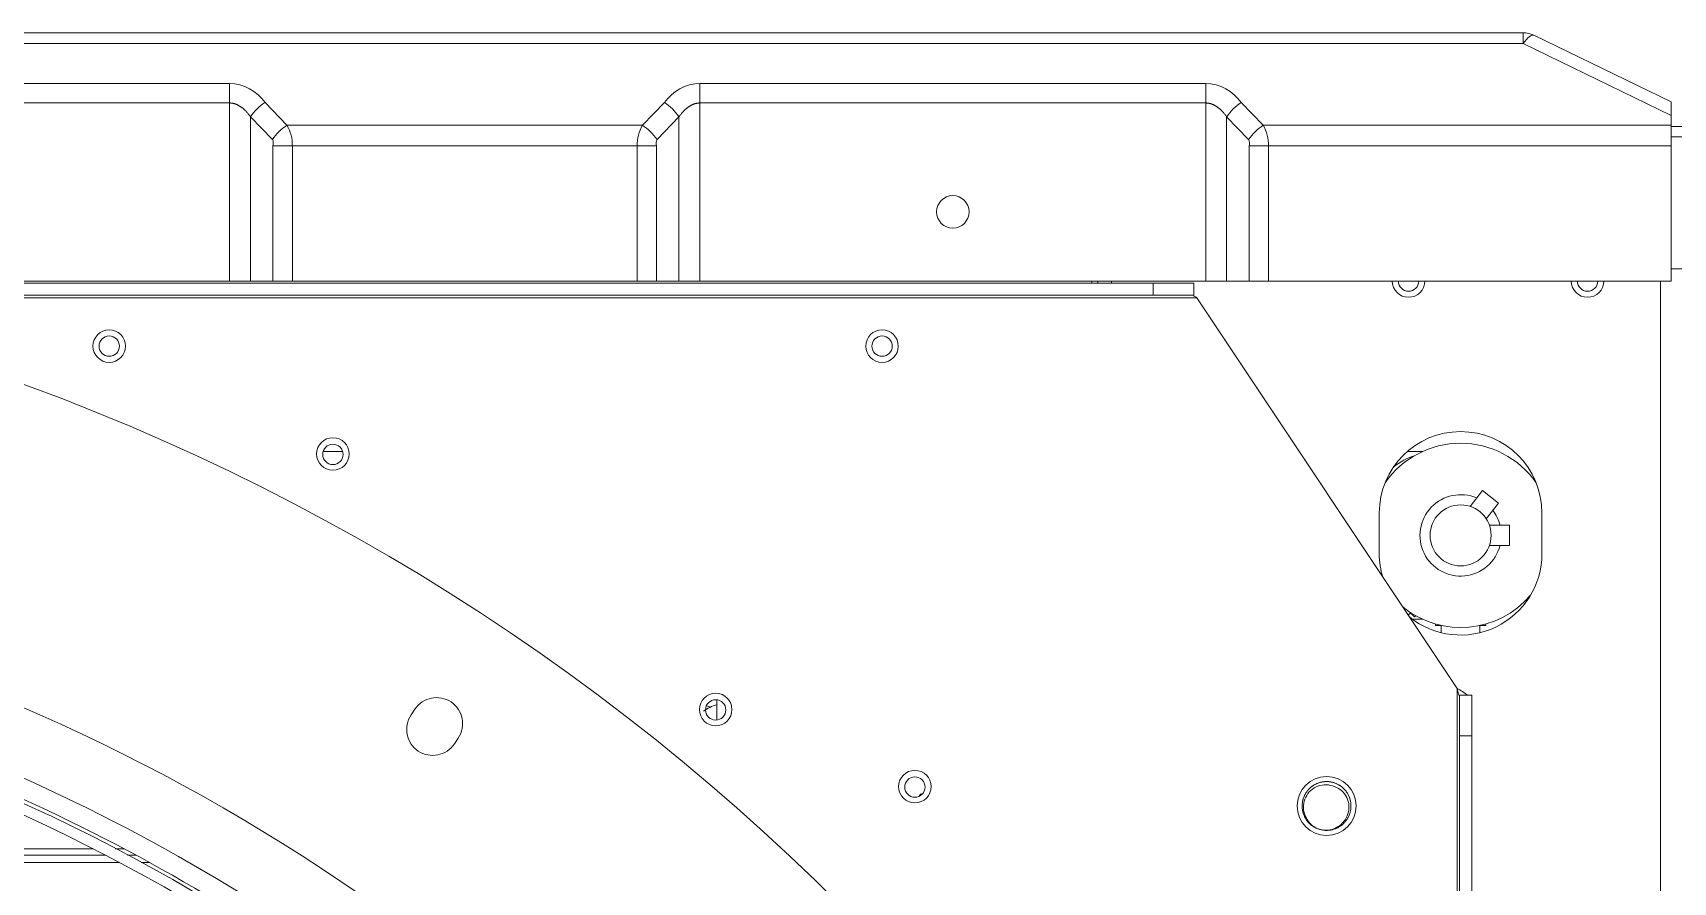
# Model space of a CAD drawing. Header units: millimetres. Extents: x 113490 to 142599, y -20467 to 115.
# Drawn here: x 124341.5 to 124744.7, y -9893.2 to -9684.5 of the extents above; entities that cross this region are included whole.
import ezdxf

# ---------------------------------------------------------------- set-up
doc = ezdxf.new("R2010")
doc.units = ezdxf.units.MM
doc.layers.add('DV3_0', color=7, linetype='Continuous')

msp = doc.modelspace()

# ---------------------------------------------------------------- linework, layer by layer
at = {"layer": 'DV3_0', "color": 7, "linetype": 'Continuous', "lineweight": 15}
for p, q in [((123592.62, -9684.49), (124707.86, -9684.49)), ((124710.48, -9685.09), (124744.24, -9701.49)), ((124744.24, -9701.49), (124744.24, -9704.81)), ((124744.24, -9707.21), (124744.24, -9704.81)), ((124744.24, -9707.21), (124744.24, -9712.24)), ((124744.24, -9707.49), (124747.24, -9707.49)), ((124744.24, -9745.49), (124744.24, -9712.24)), ((124744.24, -9742.49), (124747.24, -9742.49)), ((123683.58, -9745.99), (124616.9, -9745.99)), ((124389.8, -9745.49), (124265.48, -9745.49)), ((124394.96, -9745.49), (124389.8, -9745.49)), ((124394.96, -9745.49), (124400.49, -9745.49)), ((124405.26, -9745.49), (124400.49, -9745.49)), ((124405.26, -9745.49), (124490.02, -9745.49)), ((124494.79, -9745.49), (124490.02, -9745.49)), ((124494.79, -9745.49), (124500.31, -9745.49)), ((124505.48, -9745.49), (124500.31, -9745.49)), ((124629.8, -9745.49), (124505.48, -9745.49)), ((124601.84, -9745.49), (124601.84, -9745.99)), ((124616.9, -9748.99), (124616.9, -9745.99)), ((124616.9, -9745.99), (124626.9, -9745.99)), ((124626.9, -9745.99), (124626.9, -9748.99)), ((124634.96, -9745.49), (124629.8, -9745.49)), ((124634.96, -9745.49), (124640.49, -9745.49)), ((124645.26, -9745.49), (124640.49, -9745.49)), ((124645.26, -9745.49), (124744.24, -9745.49)), ((123683.58, -9748.99), (124616.9, -9748.99)), ((124626.9, -9748.99), (124616.9, -9748.99)), ((124626.9, -9748.99), (124626.9, -9749.17)), ((124691.64, -9845.59), (124627.64, -9749.59)), ((124417.63, -9787.36), (124412.85, -9787.36)), ((124683.18, -9787.36), (124679.4, -9787.36)), ((124697.86, -9796.98), (124694.84, -9800.87)), ((124697.86, -9796.98), (124701.81, -9800.04)), ((124672.48, -9802.49), (124672.48, -9812.49)), ((124698.79, -9803.93), (124701.81, -9800.04)), ((124712.48, -9812.49), (124712.48, -9802.49)), ((124704.48, -9805.49), (124699.55, -9805.49)), ((124704.48, -9805.49), (124704.48, -9810.49)), ((124699.55, -9810.49), (124704.48, -9810.49)), ((124679.62, -9827.56), (124680.19, -9826.99)), ((124680.18, -9826.98), (124681.18, -9827.98)), ((124681.18, -9827.98), (124681.43, -9827.74)), ((124680.66, -9828.62), (124683.18, -9828.62)), ((124686.32, -9829.77), (124686.32, -9830.12)), ((124687.75, -9830.12), (124686.32, -9830.12)), ((124687.72, -9830.12), (124687.72, -9831.92)), ((124698.64, -9830.12), (124697.21, -9830.12)), ((124697.24, -9831.92), (124697.24, -9830.12)), ((124698.64, -9830.12), (124698.64, -9829.77)), ((124692.06, -9847.26), (124691.64, -9845.59)), ((124692.06, -9847.26), (124692.24, -9847.26)), ((124692.24, -9857.26), (124692.24, -9847.26)), ((124692.24, -9847.26), (124695.24, -9847.26)), ((124695.24, -9847.26), (124695.24, -9857.26)), ((124435.4, -9850.7), (124434.45, -9852.11)), ((124509.63, -9848.41), (124509.63, -9853.37)), ((124445.09, -9859.23), (124446.04, -9857.81)), ((124692.24, -9857.26), (124692.24, -11851.51)), ((124695.24, -9857.26), (124692.24, -9857.26)), ((124695.24, -9857.26), (124695.24, -11851.51)), ((124276.76, -9886.59), (124359.37, -9886.59)), ((124364.74, -9886.59), (124366.86, -9886.59))]:
    msp.add_line(p, q, dxfattribs=at)
at = {"layer": 'DV3_0', "color": 7, "linetype": 'Continuous', "lineweight": 20}
for p, q in [((124707.86, -9684.49), (124707.86, -9687.14)), ((123592.62, -9687.14), (124707.86, -9687.14)), ((124707.86, -9687.14), (124744.24, -9704.81)), ((124389.8, -9696.95), (124265.48, -9696.95)), ((124389.8, -9701.73), (124389.8, -9696.95)), ((124505.48, -9696.95), (124629.8, -9696.95)), ((124505.48, -9696.95), (124505.48, -9701.73)), ((124629.8, -9696.95), (124629.8, -9701.73)), ((124389.8, -9701.73), (124265.48, -9701.73)), ((124389.8, -9745.49), (124389.8, -9701.73)), ((124403.93, -9707.21), (124398.54, -9701.62)), ((124491.35, -9707.21), (124496.73, -9701.62)), ((124505.48, -9701.73), (124629.8, -9701.73)), ((124505.48, -9745.49), (124505.48, -9701.73)), ((124629.8, -9745.49), (124629.8, -9701.73)), ((124638.54, -9701.62), (124643.93, -9707.21)), ((124394.96, -9745.49), (124394.96, -9705.11)), ((124400.35, -9710.7), (124394.96, -9705.11)), ((124494.93, -9710.7), (124500.31, -9705.11)), ((124500.31, -9745.49), (124500.31, -9705.11)), ((124634.96, -9705.11), (124640.35, -9710.7)), ((124634.96, -9745.49), (124634.96, -9705.11)), ((124491.35, -9707.21), (124403.93, -9707.21)), ((124744.24, -9707.21), (124643.93, -9707.21)), ((124744.24, -9710.09), (124747.24, -9710.09)), ((124400.49, -9712.24), (124405.26, -9712.24)), ((124400.49, -9745.49), (124400.49, -9712.24)), ((124490.02, -9712.24), (124405.26, -9712.24)), ((124405.26, -9745.49), (124405.26, -9712.24)), ((124490.02, -9745.49), (124490.02, -9712.24)), ((124490.02, -9712.24), (124494.79, -9712.24)), ((124494.79, -9745.49), (124494.79, -9712.24)), ((124645.26, -9712.24), (124640.49, -9712.24)), ((124640.49, -9712.24), (124640.49, -9745.49)), ((124744.24, -9712.24), (124645.26, -9712.24)), ((124645.26, -9712.24), (124645.26, -9745.49)), ((124603.31, -9745.99), (124603.31, -9745.49)), ((124606.63, -9745.99), (124606.63, -9745.49)), ((124741.64, -11903.49), (124741.64, -9745.49)), ((123672.84, -9749.59), (124627.64, -9749.59)), ((124691.64, -9845.59), (124691.64, -11865.47)), ((124362.8, -9888.39), (124275.69, -9888.39)), ((124277.71, -9884.99), (124356.26, -9884.99)), ((124361.71, -9884.99), (124363.86, -9884.99)), ((124370.17, -9888.39), (124368.08, -9888.39))]:
    msp.add_line(p, q, dxfattribs=at)
at = {"layer": 'DV3_0', "color": 7, "linetype": 'Continuous', "lineweight": 15}
for centre, radius in [((124567.64, -9728.49), 4), ((124360.24, -9761.49), 4), ((124360.25, -9761.49), 2.5), ((124550.24, -9761.49), 4), ((124550.25, -9761.49), 2.5), ((124415.24, -9787.99), 4), ((124415.24, -9788.09), 2.5), ((124692.48, -9807.99), 7.5), ((124509.34, -9850.79), 4), ((124509.34, -9850.89), 2.5), ((124558.32, -9869.74), 4), ((124558.32, -9869.84), 2.5), ((124659.52, -9874.49), 7.25)]:
    msp.add_circle(centre, radius, dxfattribs=at)
for centre, radius, start, end in [((124707.86, -9690.49), 6, 64.0935, 90), ((124679.69, -9745.49), 4, 180, 0), ((124679.69, -9745.49), 2.5, 180, 0), ((124723.69, -9745.49), 4, 180, 0), ((124723.69, -9745.49), 2.5, 180, 0), ((124624.36, -9754.47), 5.88, 56.0756, 64.4173), ((124150.24, -10288.99), 551.5, 15.4775, 74.5225), ((124692.48, -9802.49), 20, 0, 180), ((124692.48, -9807.99), 22.63, 34.9105, 145.1427), ((124692.48, -9807.99), 10, 66.6866, 345.5225), ((124692.48, -9807.99), 10, 14.4775, 37.7316), ((124150.24, -10288.99), 477.5, 46.9802, 133.0198), ((124692.48, -9812.49), 20, 180, 197.1139), ((124692.48, -9812.49), 20, 231.3142, 0), ((124692.48, -9807.99), 22.63, 231.3833, 319.4328), ((124150.24, -10288.99), 456, 45.9967, 135.345), ((124150.24, -10288.99), 453.5, 45.9921, 90), ((124440.72, -9854.26), 6.4, 326.25, 146.25), ((124681.92, -9863.19), 20.1, 52.3918, 61.0769), ((124439.77, -9855.67), 6.4, 146.25, 326.25), ((124150.24, -10288.99), 457, 46.1533, 71.5308), ((124659.52, -9874.49), 6, 244.8963, 262.5227)]:
    msp.add_arc(centre, radius, start, end, dxfattribs=at)
at = {"layer": 'DV3_0', "color": 7, "linetype": 'Continuous', "lineweight": 20}
for centre, radius, start, end in [((124389.55, -9707.93), 10.99, 35.0741, 88.685), ((124505.73, -9707.93), 10.99, 91.315, 144.9259), ((124629.55, -9707.93), 10.99, 35.0742, 88.685), ((124398.7, -9711.63), 1.89, 340.9987, 29.2464), ((124395.93, -9712.01), 9.33, 358.5724, 30.9701), ((124499.35, -9712.01), 9.33, 149.0311, 181.4263), ((124496.58, -9711.63), 1.89, 150.7558, 198.9991), ((124638.7, -9711.63), 1.89, 341.0011, 29.2441), ((124635.93, -9712.01), 9.33, 358.5734, 30.9691), ((124150.24, -10288.99), 461.75, 46.1456, 74.9574)]:
    msp.add_arc(centre, radius, start, end, dxfattribs=at)
for centre, major_axis, ratio, start_param, end_param in [((124707.86, -9690.49), (-2.62, -5.4), 0.282676, 3.141593, 4.185324), ((124687.04, -9807.99), (0, -20.63), 0.922201, 3.448922, 3.763086), ((124687.04, -9807.99), (0, -20.63), 0.922201, 5.905399, 5.937999)]:
    msp.add_ellipse(centre, major_axis=major_axis, ratio=ratio, start_param=start_param, end_param=end_param, dxfattribs=at)
at = {"layer": 'DV3_0', "color": 7, "linetype": 'Continuous', "lineweight": 15}
for centre, major_axis, ratio, start_param, end_param in [((124398.54, -9705.11), (-4.49, -4.33), 0.436952, 4.313983, 5.138233), ((124496.73, -9705.11), (-4.49, 4.33), 0.436952, 4.286545, 5.110795), ((124638.54, -9705.11), (4.49, 4.33), 0.436952, 1.172391, 1.99664), ((124403.93, -9710.7), (-4.49, -4.33), 0.436952, 4.313983, 5.138233), ((124491.35, -9710.7), (-4.49, 4.33), 0.436952, 4.286545, 5.110795), ((124643.93, -9710.7), (4.49, 4.33), 0.436952, 1.172391, 1.99664), ((124560.09, -9874.99), (0, -3.5), 0.386711, 3.073909, 3.755425)]:
    msp.add_ellipse(centre, major_axis=major_axis, ratio=ratio, start_param=start_param, end_param=end_param, dxfattribs=at)
at = {"layer": 'DV3_0', "color": 7, "linetype": 'Continuous', "lineweight": 20}
for points, knots in [([(124394.96, -9705.11), (124394.9, -9705.01), (124394.76, -9704.83), (124394.56, -9704.57), (124394.37, -9704.33), (124394.17, -9704.11), (124393.98, -9703.89), (124393.79, -9703.7), (124393.6, -9703.51), (124393.42, -9703.34), (124393.24, -9703.18), (124393.06, -9703.03), (124392.89, -9702.89), (124392.72, -9702.77), (124392.55, -9702.65), (124392.38, -9702.54), (124392.22, -9702.44), (124392.06, -9702.35), (124391.9, -9702.26), (124391.74, -9702.18), (124391.58, -9702.11), (124391.43, -9702.05), (124391.28, -9701.99), (124391.12, -9701.94), (124390.97, -9701.89), (124390.83, -9701.85), (124390.68, -9701.82), (124390.53, -9701.79), (124390.38, -9701.77), (124390.24, -9701.75), (124390.09, -9701.74), (124389.95, -9701.73), (124389.85, -9701.73), (124389.8, -9701.73)], [0, 0, 0, 0, 0.049761, 0.097511, 0.143355, 0.187397, 0.229741, 0.27049, 0.309741, 0.347591, 0.384133, 0.419456, 0.453643, 0.486777, 0.518934, 0.550188, 0.580608, 0.610261, 0.63921, 0.667514, 0.695232, 0.722417, 0.749122, 0.775397, 0.801291, 0.826849, 0.852118, 0.87714, 0.901959, 0.926615, 0.951152, 0.975613, 1, 1, 1, 1]), ([(124500.31, -9705.11), (124500.38, -9705.01), (124500.51, -9704.83), (124500.71, -9704.57), (124500.91, -9704.33), (124501.11, -9704.11), (124501.3, -9703.89), (124501.49, -9703.7), (124501.68, -9703.51), (124501.86, -9703.34), (124502.04, -9703.18), (124502.22, -9703.03), (124502.39, -9702.89), (124502.56, -9702.77), (124502.73, -9702.65), (124502.9, -9702.54), (124503.06, -9702.44), (124503.22, -9702.35), (124503.38, -9702.26), (124503.54, -9702.18), (124503.7, -9702.11), (124503.85, -9702.05), (124504, -9701.99), (124504.15, -9701.94), (124504.3, -9701.89), (124504.45, -9701.85), (124504.6, -9701.82), (124504.75, -9701.79), (124504.9, -9701.77), (124505.04, -9701.75), (124505.19, -9701.74), (124505.33, -9701.73), (124505.43, -9701.73), (124505.48, -9701.73)], [0, 0, 0, 0, 0.049763, 0.097515, 0.143361, 0.187404, 0.22975, 0.270499, 0.309752, 0.347603, 0.384146, 0.419469, 0.453658, 0.486792, 0.51895, 0.550205, 0.580625, 0.610279, 0.639228, 0.667533, 0.695251, 0.722437, 0.749143, 0.775418, 0.801312, 0.826872, 0.852141, 0.877163, 0.901984, 0.926638, 0.951182, 0.975637, 1, 1, 1, 1]), ([(124629.8, -9701.73), (124629.85, -9701.73), (124629.95, -9701.73), (124630.09, -9701.74), (124630.24, -9701.75), (124630.38, -9701.77), (124630.53, -9701.79), (124630.68, -9701.82), (124630.83, -9701.85), (124630.97, -9701.89), (124631.12, -9701.94), (124631.28, -9701.99), (124631.43, -9702.05), (124631.58, -9702.11), (124631.74, -9702.18), (124631.9, -9702.26), (124632.06, -9702.35), (124632.22, -9702.44), (124632.38, -9702.54), (124632.55, -9702.65), (124632.72, -9702.77), (124632.89, -9702.89), (124633.06, -9703.03), (124633.24, -9703.18), (124633.42, -9703.34), (124633.6, -9703.51), (124633.79, -9703.7), (124633.98, -9703.89), (124634.17, -9704.1), (124634.37, -9704.33), (124634.56, -9704.57), (124634.76, -9704.83), (124634.9, -9705.01), (124634.96, -9705.11)], [0, 0, 0, 0, 0.024411, 0.048865, 0.073398, 0.098052, 0.122868, 0.147887, 0.173153, 0.198708, 0.224599, 0.250871, 0.277573, 0.304754, 0.332468, 0.360769, 0.389714, 0.419362, 0.449778, 0.481027, 0.51318, 0.546308, 0.58049, 0.615807, 0.652342, 0.690186, 0.729429, 0.77017, 0.812504, 0.856543, 0.902362, 0.950108, 1, 1, 1, 1])]:
    msp.add_open_spline(points, degree=3, knots=knots, dxfattribs=at)
at = {"layer": 'DV3_0', "color": 7, "linetype": 'Continuous', "lineweight": 15}
for points in [[(124509.62, -9849.6), (124508.44, -9849.94), (124507.34, -9850.5), (124506.34, -9851.23)], [(124508.09, -9850.28), (124507.76, -9850.12), (124507.42, -9849.97), (124507.08, -9849.84)]]:
    msp.add_open_spline(points, degree=3, dxfattribs=at)
msp.add_rational_spline([(124664.4, -9877.98), (124666.34, -9875.27), (124665.06, -9872.19), (124663.74, -9868.99), (124660.3, -9868.54), (124656.87, -9868.09), (124654.76, -9870.84), (124652.65, -9873.59), (124653.98, -9876.79), (124655.31, -9879.99), (124658.74, -9880.44), (124662.18, -9880.89), (124664.28, -9878.14), (124666.39, -9875.39), (124665.06, -9872.19), (124663.74, -9868.99), (124660.3, -9868.54), (124656.87, -9868.09), (124654.76, -9870.84), (124652.65, -9873.59), (124653.98, -9876.79), (124654.87, -9878.94), (124656.98, -9879.92)], [0.991619253075, 0.87035574286, 1, 0.866025403784, 1, 0.866025403784, 1, 0.866025403784, 1, 0.866025403784, 1, 0.866025403784, 1, 0.866025403784, 1, 0.866025403784, 1, 0.866025403784, 1, 0.866025403784, 1, 0.90591222949, 0.943976505854], degree=2, knots=[0.95272552, 0.95272552, 0.95272552, 0.95701293, 0.95701293, 0.96144354, 0.96144354, 0.96587416, 0.96587416, 0.97030477, 0.97030477, 0.97473539, 0.97473539, 0.979166, 0.979166, 0.98359662, 0.98359662, 0.98802723, 0.98802723, 0.99245785, 0.99245785, 0.99688846, 0.99688846, 1, 1, 1], dxfattribs=at)
for points in [[(124656.98, -9879.92), (124655.74, -9879.27), (124654.77, -9878.18), (124653.73, -9875.59), (124653.71, -9874.12), (124654.69, -9871.52), (124655.68, -9870.4), (124658.17, -9869.2), (124659.66, -9869.1), (124660.99, -9869.57)], [(124660.99, -9869.57), (124662.35, -9869.89), (124663.54, -9870.78), (124664.97, -9873.14), (124665.2, -9874.61), (124664.62, -9877.31), (124663.8, -9878.54), (124661.55, -9880.17), (124660.13, -9880.56), (124658.74, -9880.44)]]:
    msp.add_open_spline(points, degree=3, knots=[0, 0, 0, 0, 0.25, 0.25, 0.5, 0.5, 0.75, 0.75, 1, 1, 1, 1], dxfattribs=at)

doc.saveas('drawing.dxf')
